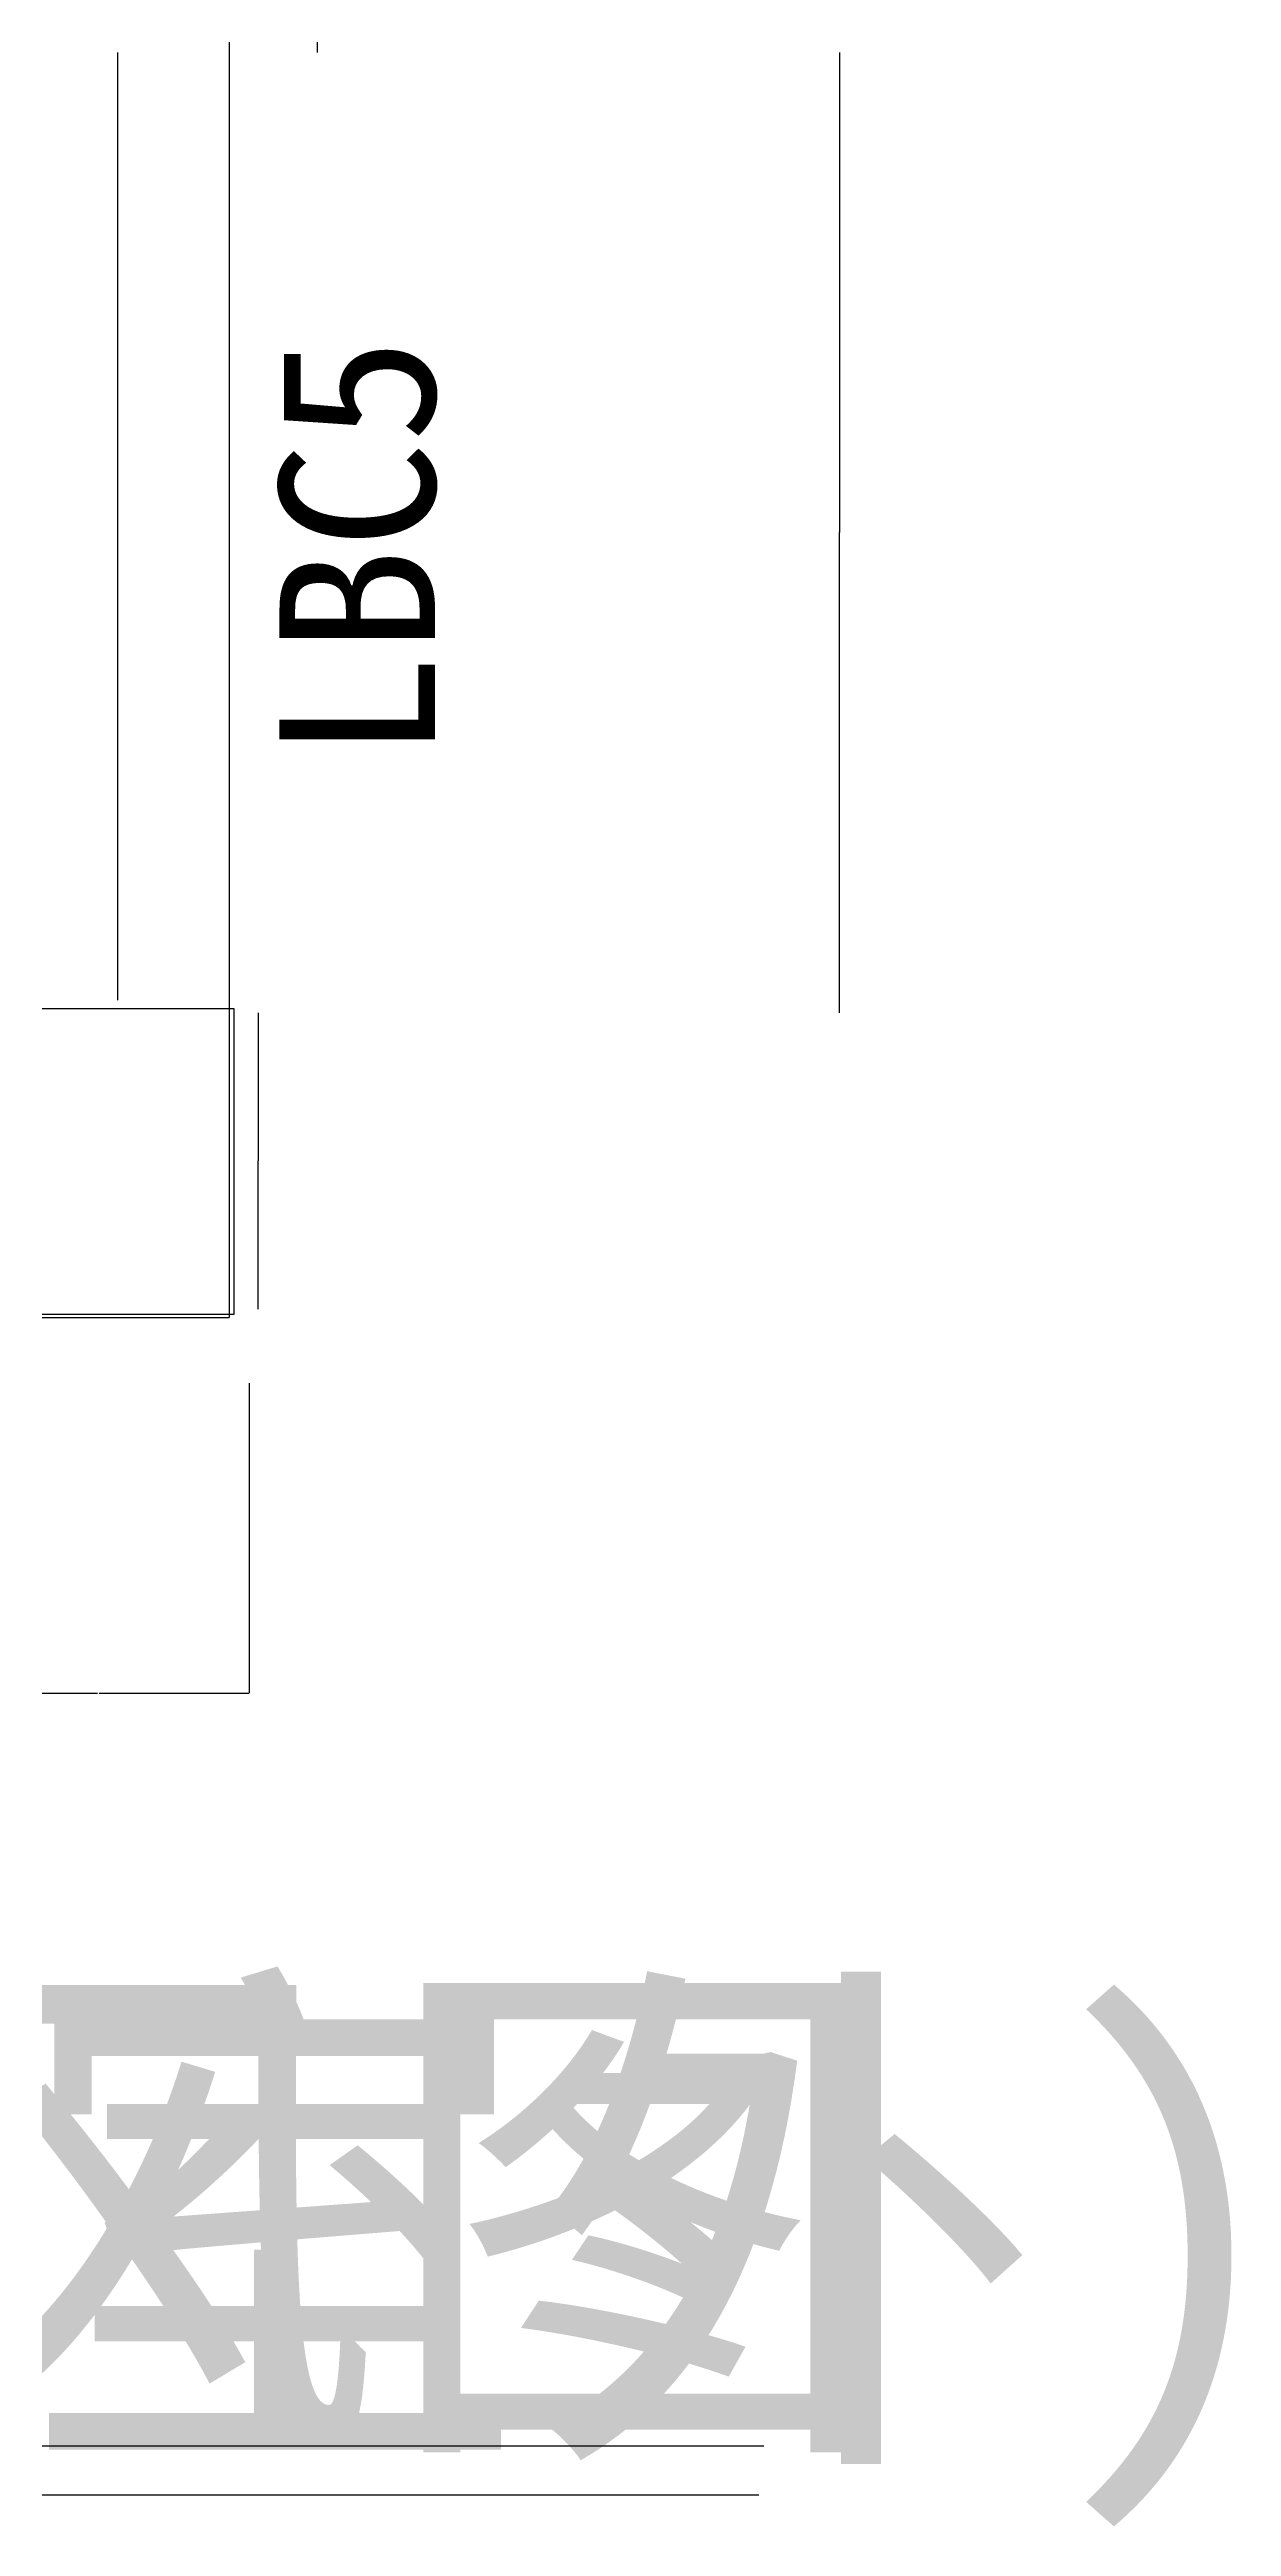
# Model space of a CAD drawing. Header units: metres. Extents: x 169789 to 254571, y -54633 to 5590.
# Drawn here: x 246844 to 249252, y -8030 to -2985 of the extents above; entities that cross this region are included whole.
import ezdxf

# ---------------------------------------------------------------- set-up
doc = ezdxf.new("R2010")
doc.units = ezdxf.units.M
doc.layers.add('DIM', color=3, linetype='Continuous')
doc.layers.add('WALL', color=40, linetype='Continuous')
doc.dimstyles.get("Standard").update_dxf_attribs({"dimtxt": 2.5, "dimasz": 2.5, "dimexe": 1.25, "dimexo": 0.625, "dimtad": 1, "dimcen": 2.5, "dimazin": 3, "dimtfac": 1, "dimtmove": 0, "dimatfit": 3})

# ---------------------------------------------------------------- blocks, each defined once
blk = doc.blocks.new('*D129')
for p, q in [((246636.4, -5701.01), (246636.4, -6332.45)), ((247250.72, -5701.01), (247250.72, -6332.45)), ((246636.65, -6332.45), (246942.06, -6332.45)), ((246945.06, -6332.45), (247250.47, -6332.45))]:
    blk.add_line(p, q)
at = {"layer": 'Defpoints'}
for p in [(246636.4, -5701.01), (247250.72, -5701.01), (246636.4, -6332.45)]:
    blk.add_point(p, dxfattribs=at)
at = {"layer": 'DIM', "insert": (246943.56, -6332.45), "char_height": 1, "attachment_point": 5}
blk.add_mtext('300', dxfattribs=at)
blk = doc.blocks.new('*D130')
for p, q in [((247269.41, -4946.51), (247269.41, -5248.38)), ((247269.16, -5248.38), (247268.91, -5248.38)), ((247269.41, -5550.25), (247269.41, -5248.38)), ((247269.41, -5248.38), (247269.41, -5248.38)), ((247269.66, -5248.38), (247269.91, -5248.38))]:
    blk.add_line(p, q)
at = {"layer": 'Defpoints'}
for p in [(247269.41, -4946.51), (247269.41, -5248.38), (247269.41, -5550.25)]:
    blk.add_point(p, dxfattribs=at)
at = {"layer": 'DIM', "insert": (247269.41, -5247.255), "char_height": 1, "attachment_point": 5}
blk.add_mtext('300', dxfattribs=at)
blk = doc.blocks.new('*D131')
for p, q in [((248453.54, -2990.39), (248453.54, -3968.45)), ((248453.29, -3968.45), (248453.04, -3968.45)), ((248453.54, -4946.51), (248453.54, -3968.45)), ((248453.54, -3968.45), (248453.54, -3968.45)), ((248453.79, -3968.45), (248454.04, -3968.45))]:
    blk.add_line(p, q)
at = {"layer": 'Defpoints'}
for p in [(248453.54, -2990.39), (248453.54, -3968.45), (248453.54, -4946.51)]:
    blk.add_point(p, dxfattribs=at)
at = {"layer": 'DIM', "insert": (248453.54, -3967.325), "char_height": 1, "attachment_point": 5}
blk.add_mtext('1000', dxfattribs=at)
blk = doc.blocks.new('*D132')
for p, q in [((247390.24, -2048.55), (247390.24, -2519.47)), ((247389.99, -2519.47), (247389.74, -2519.47)), ((247390.24, -2990.39), (247390.24, -2519.47)), ((247390.24, -2519.47), (247390.24, -2519.47)), ((247390.49, -2519.47), (247390.74, -2519.47))]:
    blk.add_line(p, q)
at = {"layer": 'Defpoints'}
for p in [(247390.24, -2048.55), (247390.24, -2519.47), (247390.24, -2990.39)]:
    blk.add_point(p, dxfattribs=at)
at = {"layer": 'DIM', "insert": (247390.24, -2518.345), "char_height": 1, "attachment_point": 5}
blk.add_mtext('400', dxfattribs=at)

msp = doc.modelspace()

# ---------------------------------------------------------------- linework, layer by layer
at = {"layer": 'DIM'}
for p, q in [((246983.47, -4921), (246983.47, -2990.79)), ((242256.8, -7965.4), (248289.31, -7965.4))]:
    msp.add_line(p, q, dxfattribs=at)
at = {"layer": 'WALL'}
for p in [(247210.28, 2832.51), (242610.28, -5567.49)]:
    msp.add_line(p, (247210.28, -5567.49), dxfattribs=at)
msp.add_lwpolyline([(246803.87, -4937.63), (247219.69, -4937.63), (247219.69, -5560.93), (246655.37, -5560.93), (246655.37, -5175.08), (246803.87, -5175.08)], close=True, dxfattribs=at)
msp.add_lwpolyline([(242245.89, -7865.96), (248299.28, -7865.96)], dxfattribs=at)

# ---------------------------------------------------------------- texts
at = {"layer": 'DIM'}
msp.add_text('LBC5', height=316.74, rotation=90, dxfattribs=at).set_placement((247629.49, -4432.08))
at = {"layer": 'WALL'}
for s, p in [('进排烟口风图', (242318.69, -7791.33)), ('(室外)', (246237.26, -7816.54))]:
    msp.add_text(s, height=800, dxfattribs=at).set_placement(p)

# ---------------------------------------------------------------- dimensions: what is measured, and where the dimension line sits
at = {"layer": 'DIM'}
for base, p1, p2, text, picture, middle in [((247390.24, -2519.47), (247390.24, -2990.39), (247390.24, -2048.55), '400', '*D132', (247390.24, -2518.345)), ((248453.54, -3968.45), (248453.54, -4946.51), (248453.54, -2990.39), '1000', '*D131', (248453.54, -3967.325)), ((247269.41, -5248.38), (247269.41, -5550.25), (247269.41, -4946.51), '300', '*D130', (247269.41, -5247.255)), ((246636.4, -6332.45), (246636.4, -5701.01), (247250.72, -5701.01), '300', '*D129', (246943.56, -6332.45))]:
    dim = msp.add_linear_dim(base=base, p1=p1, p2=p2, text=text, dimstyle='Standard', dxfattribs=at)
    dim.commit()
    dim.dimension.update_dxf_attribs({"geometry": picture, "text_midpoint": middle})

doc.saveas('drawing.dxf')
